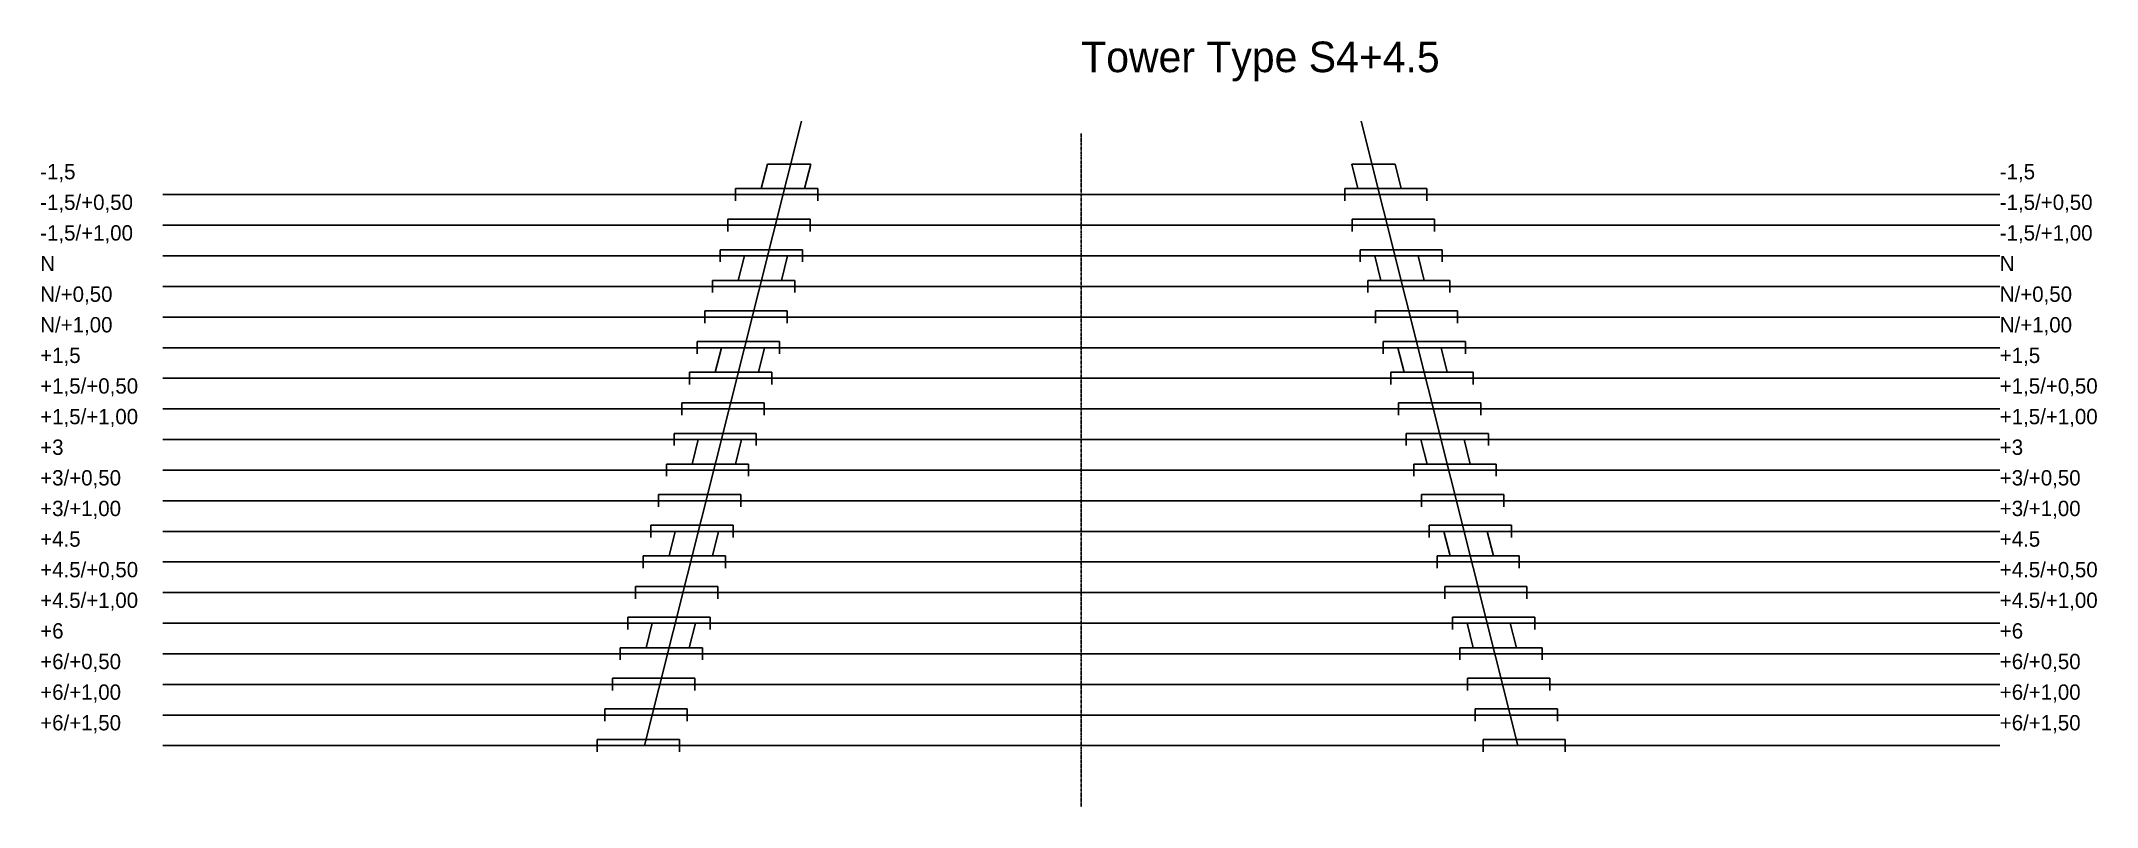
# Model space of a CAD drawing. Header units: metres. Extents: x -16985 to 16586, y -8500 to 4007.
import ezdxf

# ---------------------------------------------------------------- set-up
doc = ezdxf.new("R2010")
doc.units = ezdxf.units.M
doc.linetypes.add('CENTER', pattern=[5.08, 3.175, -0.635, 0.635, -0.635])
for name, color, linetype in [('ANGLED_LINES', 4, 'Continuous'), ('ANNOTATIONS', 2, 'Continuous'), ('BASE_VARIANTS', 7, 'Continuous'), ('CENTERLINE', 3, 'Continuous'), ('OFFSET_VARIANTS', 1, 'Continuous')]:
    doc.layers.add(name, color=color, linetype=linetype)

msp = doc.modelspace()

# ---------------------------------------------------------------- linework, layer by layer
at = {"layer": 'ANGLED_LINES'}
for p, q in [((-7131, -7500), (-4570, 2700)), ((7131, -7500), (4570, 2700))]:
    msp.add_line(p, q, dxfattribs=at)
at = {"layer": 'BASE_VARIANTS'}
for p, q in [((-5224, 1600), (-5124, 2000)), ((-5124, 2000), (-4418, 2000)), ((-4518, 1600), (-4418, 2000)), ((4518, 1600), (4418, 2000)), ((4418, 2000), (5124, 2000)), ((5224, 1600), (5124, 2000)), ((-15000, 1500), (15000, 1500)), ((-5645, 1400), (-5645, 1600)), ((-5645, 1600), (-4302, 1600)), ((-4302, 1400), (-4302, 1600)), ((4302, 1400), (4302, 1600)), ((4302, 1600), (5645, 1600)), ((5645, 1400), (5645, 1600)), ((-5601, 100), (-5500, 500)), ((-5500, 500), (-4794, 500)), ((-4895, 100), (-4794, 500)), ((4895, 100), (4794, 500)), ((4794, 500), (5500, 500)), ((5601, 100), (5500, 500)), ((-15000, 0), (15000, 0)), ((-6022, -100), (-6022, 100)), ((-6022, 100), (-4678, 100)), ((-4678, -100), (-4678, 100)), ((4678, -100), (4678, 100)), ((4678, 100), (6022, 100)), ((6022, -100), (6022, 100)), ((-5977, -1400), (-5877, -1000)), ((-5877, -1000), (-5171, -1000)), ((-5271, -1400), (-5171, -1000)), ((5271, -1400), (5171, -1000)), ((5171, -1000), (5877, -1000)), ((5977, -1400), (5877, -1000)), ((-15000, -1500), (15000, -1500)), ((-6398, -1600), (-6398, -1400)), ((-6398, -1400), (-5054, -1400)), ((-5054, -1600), (-5054, -1400)), ((5054, -1600), (5054, -1400)), ((5054, -1400), (6398, -1400)), ((6398, -1600), (6398, -1400)), ((-6354, -2900), (-6253, -2500)), ((-6253, -2500), (-5547, -2500)), ((-5648, -2900), (-5547, -2500)), ((5648, -2900), (5547, -2500)), ((5547, -2500), (6253, -2500)), ((6354, -2900), (6253, -2500)), ((-15000, -3000), (15000, -3000)), ((-6775, -3100), (-6775, -2900)), ((-6775, -2900), (-5432, -2900)), ((-5432, -3100), (-5432, -2900)), ((5432, -3100), (5432, -2900)), ((5432, -2900), (6775, -2900)), ((6775, -3100), (6775, -2900)), ((-6730, -4400), (-6630, -4000)), ((-6630, -4000), (-5924, -4000)), ((-6024, -4400), (-5924, -4000)), ((6024, -4400), (5924, -4000)), ((5924, -4000), (6630, -4000)), ((6730, -4400), (6630, -4000)), ((-15000, -4500), (15000, -4500)), ((-7154, -4600), (-7154, -4400)), ((-7154, -4400), (-5810, -4400)), ((-5810, -4600), (-5810, -4400)), ((5810, -4600), (5810, -4400)), ((5810, -4400), (7154, -4400)), ((7154, -4600), (7154, -4400)), ((-7107, -5900), (-7007, -5500)), ((-7007, -5500), (-6301, -5500)), ((-6401, -5900), (-6301, -5500)), ((6401, -5900), (6301, -5500)), ((6301, -5500), (7007, -5500)), ((7107, -5900), (7007, -5500)), ((-15000, -6000), (15000, -6000)), ((-7528, -6100), (-7528, -5900)), ((-7528, -5900), (-6184, -5900)), ((-6184, -6100), (-6184, -5900)), ((6184, -6100), (6184, -5900)), ((6184, -5900), (7528, -5900)), ((7528, -6100), (7528, -5900))]:
    msp.add_line(p, q, dxfattribs=at)
at = {"layer": 'CENTERLINE', "linetype": 'CENTER'}
msp.add_line((0, -8500), (0, 2500), dxfattribs=at)
at = {"layer": 'OFFSET_VARIANTS'}
for p, q in [((-5771, 900), (-5771, 1100)), ((-5771, 1100), (-4427, 1100)), ((-4427, 900), (-4427, 1100)), ((4427, 900), (4427, 1100)), ((4427, 1100), (5771, 1100)), ((5771, 900), (5771, 1100)), ((-15000, 1000), (15000, 1000)), ((-15000, 500), (15000, 500)), ((-5896, 400), (-5896, 600)), ((-5896, 600), (-4553, 600)), ((-4553, 400), (-4553, 600)), ((4553, 400), (4553, 600)), ((4553, 600), (5896, 600)), ((5896, 400), (5896, 600)), ((-15000, -500), (15000, -500)), ((-6147, -600), (-6147, -400)), ((-6147, -400), (-4804, -400)), ((-4804, -600), (-4804, -400)), ((4804, -600), (4804, -400)), ((4804, -400), (6147, -400)), ((6147, -600), (6147, -400)), ((-15000, -1000), (15000, -1000)), ((-6273, -1100), (-6273, -900)), ((-6273, -900), (-4929, -900)), ((-4929, -1100), (-4929, -900)), ((4929, -1100), (4929, -900)), ((4929, -900), (6273, -900)), ((6273, -1100), (6273, -900)), ((-15000, -2000), (15000, -2000)), ((-6524, -2100), (-6524, -1900)), ((-6524, -1900), (-5180, -1900)), ((-5180, -2100), (-5180, -1900)), ((5180, -2100), (5180, -1900)), ((5180, -1900), (6524, -1900)), ((6524, -2100), (6524, -1900)), ((-15000, -2500), (15000, -2500)), ((-6649, -2600), (-6649, -2400)), ((-6649, -2400), (-5306, -2400)), ((-5306, -2600), (-5306, -2400)), ((5306, -2600), (5306, -2400)), ((5306, -2400), (6649, -2400)), ((6649, -2600), (6649, -2400)), ((-15000, -3500), (15000, -3500)), ((-6901, -3600), (-6901, -3400)), ((-6901, -3400), (-5557, -3400)), ((-5557, -3600), (-5557, -3400)), ((5557, -3600), (5557, -3400)), ((5557, -3400), (6901, -3400)), ((6901, -3600), (6901, -3400)), ((-15000, -4000), (15000, -4000)), ((-7026, -4100), (-7026, -3900)), ((-7026, -3900), (-5683, -3900)), ((-5683, -4100), (-5683, -3900)), ((5683, -4100), (5683, -3900)), ((5683, -3900), (7026, -3900)), ((7026, -4100), (7026, -3900)), ((-15000, -5000), (15000, -5000)), ((-7279, -5100), (-7279, -4900)), ((-7279, -4900), (-5936, -4900)), ((-5936, -5100), (-5936, -4900)), ((5936, -5100), (5936, -4900)), ((5936, -4900), (7279, -4900)), ((7279, -5100), (7279, -4900)), ((-15000, -5500), (15000, -5500)), ((-7405, -5600), (-7405, -5400)), ((-7405, -5400), (-6061, -5400)), ((-6061, -5600), (-6061, -5400)), ((6061, -5600), (6061, -5400)), ((6061, -5400), (7405, -5400)), ((7405, -5600), (7405, -5400)), ((-15000, -6500), (15000, -6500)), ((-7653, -6600), (-7653, -6400)), ((-7653, -6400), (-6310, -6400)), ((-6310, -6600), (-6310, -6400)), ((6310, -6600), (6310, -6400)), ((6310, -6400), (7653, -6400)), ((7653, -6600), (7653, -6400)), ((-15000, -7000), (15000, -7000)), ((-7779, -7100), (-7779, -6900)), ((-7779, -6900), (-6435, -6900)), ((-6435, -7100), (-6435, -6900)), ((6435, -7100), (6435, -6900)), ((6435, -6900), (7779, -6900)), ((7779, -7100), (7779, -6900)), ((-15000, -7500), (15000, -7500)), ((-7904, -7600), (-7904, -7400)), ((-7904, -7400), (-6561, -7400)), ((-6561, -7600), (-6561, -7400)), ((6561, -7600), (6561, -7400)), ((6561, -7400), (7904, -7400)), ((7904, -7600), (7904, -7400))]:
    msp.add_line(p, q, dxfattribs=at)

# ---------------------------------------------------------------- texts
at = {"layer": 'ANNOTATIONS'}
for s, height, p in [('Tower Type S4+4.5', 500, (0, 3500)), ('-1,5', 250, (-17000, 1750)), ('-1,5', 250, (15000, 1750)), ('-1,5/+0,50', 250, (-17000, 1250)), ('-1,5/+0,50', 250, (15000, 1250)), ('-1,5/+1,00', 250, (-17000, 750)), ('-1,5/+1,00', 250, (15000, 750)), ('N', 250, (-17000, 250)), ('N', 250, (15000, 250)), ('N/+0,50', 250, (-17000, -250)), ('N/+0,50', 250, (15000, -250)), ('N/+1,00', 250, (-17000, -750)), ('N/+1,00', 250, (15000, -750)), ('+1,5', 250, (-17000, -1250)), ('+1,5', 250, (15000, -1250)), ('+1,5/+0,50', 250, (-17000, -1750)), ('+1,5/+0,50', 250, (15000, -1750)), ('+1,5/+1,00', 250, (-17000, -2250)), ('+1,5/+1,00', 250, (15000, -2250)), ('+3', 250, (-17000, -2750)), ('+3', 250, (15000, -2750)), ('+3/+0,50', 250, (-17000, -3250)), ('+3/+0,50', 250, (15000, -3250)), ('+3/+1,00', 250, (-17000, -3750)), ('+3/+1,00', 250, (15000, -3750)), ('+4.5', 250, (-17000, -4250)), ('+4.5', 250, (15000, -4250)), ('+4.5/+0,50', 250, (-17000, -4750)), ('+4.5/+0,50', 250, (15000, -4750)), ('+4.5/+1,00', 250, (-17000, -5250)), ('+4.5/+1,00', 250, (15000, -5250)), ('+6', 250, (-17000, -5750)), ('+6', 250, (15000, -5750)), ('+6/+0,50', 250, (-17000, -6250)), ('+6/+0,50', 250, (15000, -6250)), ('+6/+1,00', 250, (-17000, -6750)), ('+6/+1,00', 250, (15000, -6750)), ('+6/+1,50', 250, (-17000, -7250)), ('+6/+1,50', 250, (15000, -7250))]:
    msp.add_text(s, height=height, dxfattribs=at).set_placement(p)

doc.saveas('drawing.dxf')
